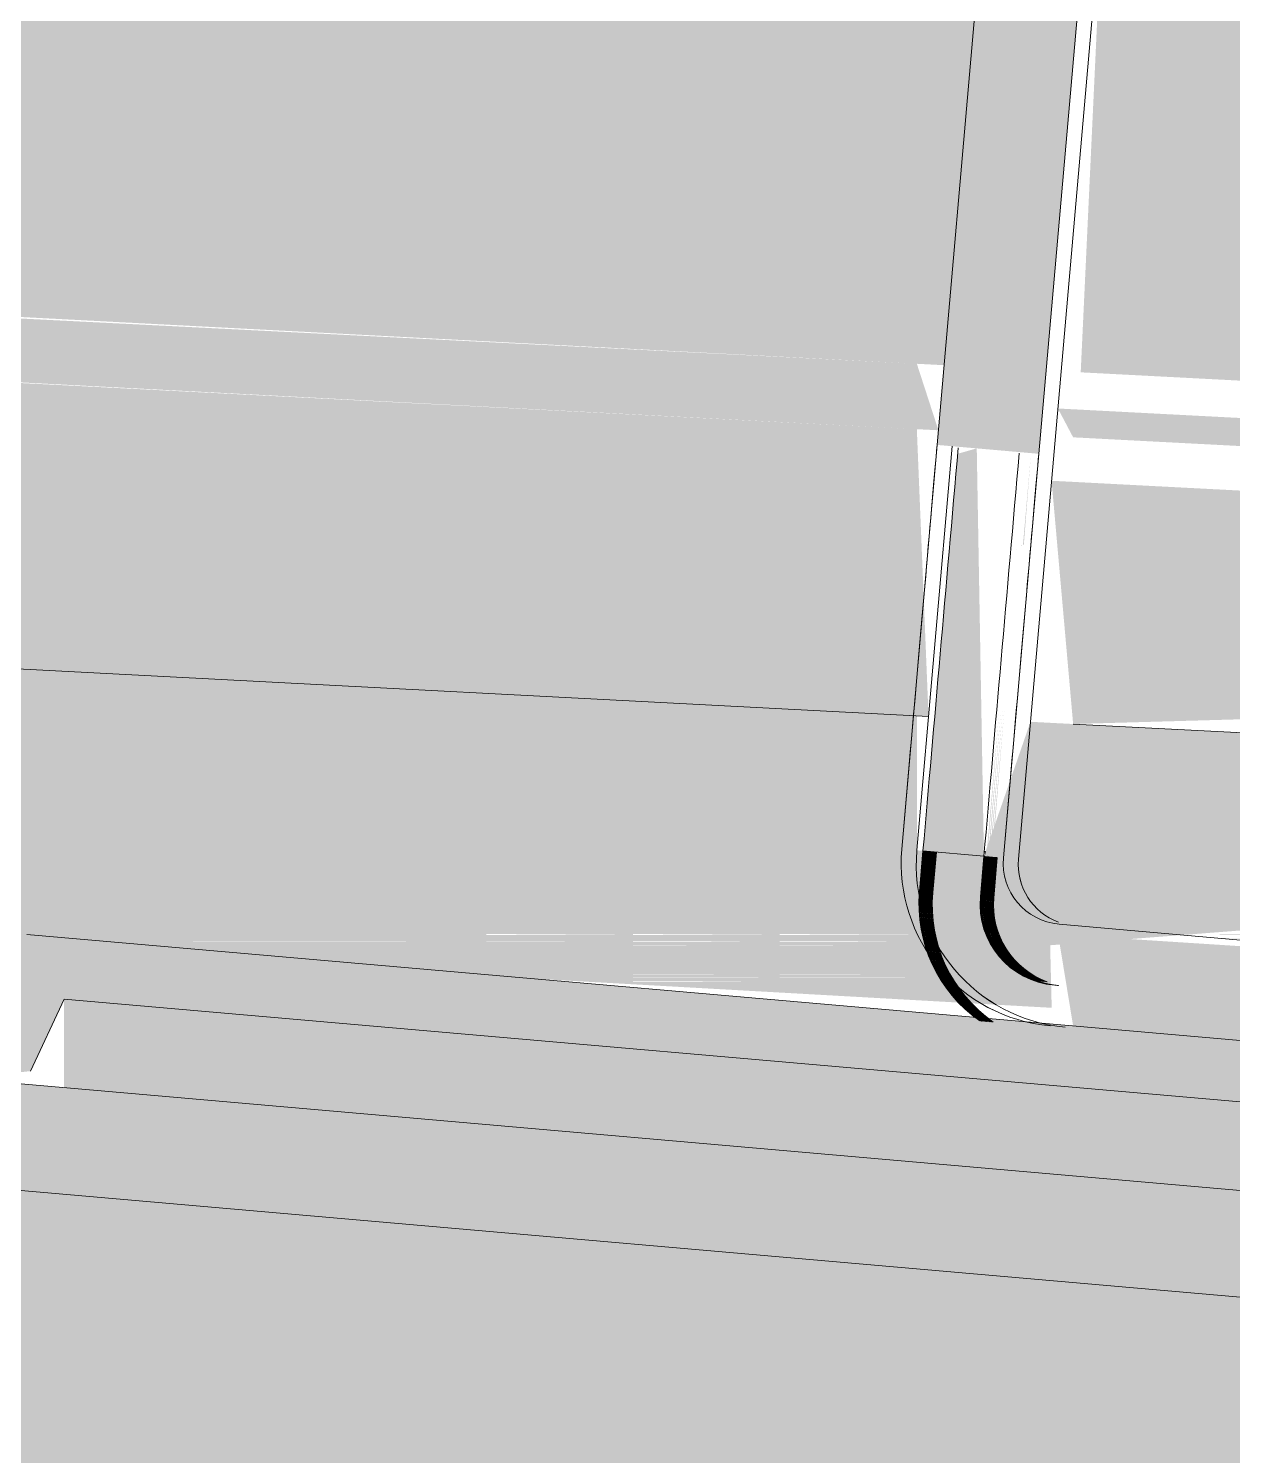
# Model space of a CAD drawing. Header units: metres. Extents: x -4613 to -4328, y -1 to 30.
# Drawn here: x -4548.6867 to -4548.6276, y 16.8918 to 16.9618 of the extents above; entities that cross this region are included whole.
import ezdxf

# ---------------------------------------------------------------- set-up
doc = ezdxf.new("R2010")
doc.units = ezdxf.units.M
for name, color, linetype, lineweight in [('A-GENM', 13, 'Continuous', 5), ('A-ROOF', 132, 'Continuous', 5), ('Q-SPCQ', 91, 'Continuous', 5)]:
    doc.layers.add(name, color=color, linetype=linetype, lineweight=lineweight)

# ---------------------------------------------------------------- blocks, each defined once
blk = doc.blocks.new('Static Line_Sayfa_Metal Deck_Pan Mount - Up to 15 _ pitch - Max 2 Users-1845874-SOUTH WEST')
at = {"layer": 'Q-SPCQ'}
for points in [[(-4548.637137, 16.940928), (-4548.633098, 16.987086), (-4548.638079, 16.987522), (-4548.642118, 16.941364)], [(-4548.639826, 16.921193), (-4548.640177, 16.941194), (-4548.641111, 16.940928), (-4548.642814, 16.921455)], [(-4548.63791, 16.936477), (-4548.637869, 16.936477), (-4548.637521, 16.940928)], [(-4548.638058, 16.936201), (-4548.637993, 16.936477), (-4548.638058, 16.936208)], [(-4548.63787, 16.936469), (-4548.637828, 16.936477), (-4548.637869, 16.936477)], [(-4548.639679, 16.921451), (-4548.639638, 16.921451), (-4548.639066, 16.928461)], [(-4548.639826, 16.921193), (-4548.639762, 16.921455), (-4548.639803, 16.921455)], [(-4548.639785, 16.921189), (-4548.639721, 16.921451), (-4548.639762, 16.921451)], [(-4548.639744, 16.921186), (-4548.639679, 16.921455), (-4548.639743, 16.921193)], [(-4548.639662, 16.921179), (-4548.639596, 16.921455), (-4548.639661, 16.921186)], [(-4548.63958, 16.921172), (-4548.639514, 16.921455), (-4548.639579, 16.921179)], [(-4548.639498, 16.921164), (-4548.639431, 16.921455), (-4548.639497, 16.921172)], [(-4548.639416, 16.921157), (-4548.639349, 16.921455), (-4548.639415, 16.921164)], [(-4548.540545, 16.897211), (-4548.542562, 16.904741), (-4548.686752, 16.917356), (-4548.690046, 16.910291), (-4548.686568, 16.910651), (-4548.684921, 16.914184), (-4548.544916, 16.901936), (-4548.543433, 16.897464)], [(-4548.614656, 16.911048), (-4548.614227, 16.915942), (-4548.636188, 16.917356), (-4548.635452, 16.912868), (-4548.61504, 16.911082)]]:
    blk.add_hatch(color=256, dxfattribs=at).paths.add_polyline_path(points)
h = blk.add_hatch(color=256, dxfattribs=at)
h.paths.add_polyline_path([(-4548.639597, 16.921451), (-4548.639555, 16.921451), (-4548.638983, 16.928461)])
h.paths.add_polyline_path([(-4548.638306, 16.936201), (-4548.638241, 16.936477), (-4548.638306, 16.936208)])
h = blk.add_hatch(color=256, dxfattribs=at)
h.paths.add_polyline_path([(-4548.639514, 16.921451), (-4548.639473, 16.921451), (-4548.638901, 16.928461)])
h.paths.add_polyline_path([(-4548.638224, 16.936201), (-4548.638158, 16.936477), (-4548.638223, 16.936208)])
h = blk.add_hatch(color=256, dxfattribs=at)
h.paths.add_polyline_path([(-4548.639432, 16.921451), (-4548.63939, 16.921451), (-4548.638818, 16.928461)])
h.paths.add_polyline_path([(-4548.638141, 16.936201), (-4548.638076, 16.936477), (-4548.63814, 16.936208)])
h = blk.add_hatch(color=256, dxfattribs=at)
h.paths.add_polyline_path([(-4548.503181, 16.893942), (-4548.502703, 16.899409), (-4548.541811, 16.901936), (-4548.540545, 16.897211), (-4548.520379, 16.895447)])
h.paths.add_polyline_path([(-4548.543725, 16.897489), (-4548.544916, 16.901936), (-4548.684921, 16.914184), (-4548.684921, 16.909843), (-4548.544916, 16.897594)])
h.paths.add_polyline_path([(-4548.690046, 16.910291), (-4548.687579, 16.915583), (-4548.701942, 16.91684), (-4548.70242, 16.911374), (-4548.69299, 16.910548)])
for p, q in [((-4548.642118, 16.941364), (-4548.638079, 16.987522)), ((-4548.633098, 16.987086), (-4548.637137, 16.940928)), ((-4548.633798, 16.970596), (-4548.638133, 16.921045)), ((-4548.642117, 16.941364), (-4548.643851, 16.921545)), ((-4548.643114, 16.921481), (-4548.64138, 16.941299)), ((-4548.63887, 16.921109), (-4548.637136, 16.940928)), ((-4548.643852, 16.921545), (-4548.643489, 16.925695)), ((-4548.638508, 16.925259), (-4548.638871, 16.92111)), ((-4548.642814, 16.921455), (-4548.642989, 16.919462)), ((-4548.642988, 16.919462), (-4548.642814, 16.921454)), ((-4548.642773, 16.921451), (-4548.642948, 16.919459)), ((-4548.642947, 16.919459), (-4548.642773, 16.921451)), ((-4548.642732, 16.921447), (-4548.642907, 16.919455)), ((-4548.642906, 16.919455), (-4548.642732, 16.921447)), ((-4548.642691, 16.921444), (-4548.642866, 16.919451)), ((-4548.642865, 16.919451), (-4548.642691, 16.921444)), ((-4548.64265, 16.92144), (-4548.642825, 16.919448)), ((-4548.642824, 16.919448), (-4548.64265, 16.92144)), ((-4548.639826, 16.921193), (-4548.642814, 16.921455)), ((-4548.642609, 16.921437), (-4548.642784, 16.919444)), ((-4548.642783, 16.919444), (-4548.642609, 16.921437)), ((-4548.642569, 16.921433), (-4548.642743, 16.919441)), ((-4548.642742, 16.919441), (-4548.642568, 16.921433)), ((-4548.642528, 16.921429), (-4548.642702, 16.919437)), ((-4548.642701, 16.919437), (-4548.642527, 16.921429)), ((-4548.642487, 16.921426), (-4548.642661, 16.919433)), ((-4548.64266, 16.919433), (-4548.642486, 16.921426)), ((-4548.642446, 16.921422), (-4548.64262, 16.91943)), ((-4548.642619, 16.91943), (-4548.642445, 16.921422)), ((-4548.642405, 16.921419), (-4548.642579, 16.919426)), ((-4548.642578, 16.919426), (-4548.642404, 16.921419)), ((-4548.642364, 16.921415), (-4548.642538, 16.919423)), ((-4548.642537, 16.919423), (-4548.642363, 16.921415)), ((-4548.642323, 16.921412), (-4548.642497, 16.919419)), ((-4548.642496, 16.919419), (-4548.642322, 16.921411)), ((-4548.642282, 16.921408), (-4548.642456, 16.919416)), ((-4548.642455, 16.919415), (-4548.642281, 16.921408)), ((-4548.642241, 16.921404), (-4548.642415, 16.919412)), ((-4548.642414, 16.919412), (-4548.64224, 16.921404)), ((-4548.6422, 16.921401), (-4548.642374, 16.919408)), ((-4548.642373, 16.919408), (-4548.642199, 16.921401)), ((-4548.642159, 16.921397), (-4548.642333, 16.919405)), ((-4548.642332, 16.919405), (-4548.642158, 16.921397)), ((-4548.639825, 16.921193), (-4548.64, 16.919201)), ((-4548.64, 16.919201), (-4548.639826, 16.921193)), ((-4548.639784, 16.921189), (-4548.639959, 16.919197)), ((-4548.639959, 16.919197), (-4548.639785, 16.921189)), ((-4548.639743, 16.921186), (-4548.639918, 16.919193)), ((-4548.639918, 16.919194), (-4548.639744, 16.921186)), ((-4548.639702, 16.921182), (-4548.639877, 16.91919)), ((-4548.639877, 16.91919), (-4548.639703, 16.921182)), ((-4548.639661, 16.921179), (-4548.639836, 16.919186)), ((-4548.639836, 16.919186), (-4548.639662, 16.921179)), ((-4548.63962, 16.921175), (-4548.639795, 16.919183)), ((-4548.639795, 16.919183), (-4548.639621, 16.921175)), ((-4548.639579, 16.921172), (-4548.639754, 16.919179)), ((-4548.639754, 16.919179), (-4548.63958, 16.921172)), ((-4548.639538, 16.921168), (-4548.639713, 16.919176)), ((-4548.639713, 16.919176), (-4548.639539, 16.921168)), ((-4548.639497, 16.921164), (-4548.639672, 16.919172)), ((-4548.639672, 16.919172), (-4548.639498, 16.921164)), ((-4548.639456, 16.921161), (-4548.639631, 16.919168)), ((-4548.639631, 16.919168), (-4548.639457, 16.921161)), ((-4548.639415, 16.921157), (-4548.63959, 16.919165)), ((-4548.63959, 16.919165), (-4548.639416, 16.921157)), ((-4548.639374, 16.921154), (-4548.639549, 16.919161)), ((-4548.639549, 16.919161), (-4548.639375, 16.921154)), ((-4548.639333, 16.92115), (-4548.639508, 16.919158)), ((-4548.639508, 16.919158), (-4548.639334, 16.92115)), ((-4548.639292, 16.921146), (-4548.639467, 16.919154)), ((-4548.639467, 16.919154), (-4548.639293, 16.921146)), ((-4548.639251, 16.921143), (-4548.639426, 16.91915)), ((-4548.639426, 16.91915), (-4548.639252, 16.921143)), ((-4548.63921, 16.921139), (-4548.639385, 16.919147)), ((-4548.639385, 16.919147), (-4548.639211, 16.921139)), ((-4548.639169, 16.921136), (-4548.639344, 16.919143)), ((-4548.639344, 16.919143), (-4548.63917, 16.921136)), ((-4548.636144, 16.917859), (-4548.614227, 16.915942)), ((-4548.542562, 16.904741), (-4548.686752, 16.917356)), ((-4548.686568, 16.910651), (-4548.684921, 16.914184)), ((-4548.684921, 16.914184), (-4548.544916, 16.901936))]:
    blk.add_line(p, q, dxfattribs=at)
for centre, radius, end in [((-4548.635882, 16.920848), 0.008, 265), ((-4548.635881, 16.920848), 0.008, 265), ((-4548.635144, 16.920784), 0.008, 265), ((-4548.635144, 16.920783), 0.008, 265), ((-4548.635882, 16.920848), 0.003, 265), ((-4548.635881, 16.920848), 0.003, 265), ((-4548.635144, 16.920784), 0.003, 250), ((-4548.635144, 16.920783), 0.003, 250), ((-4548.636015, 16.918852), 0.007, 235), ((-4548.636015, 16.918852), 0.007, 235), ((-4548.635974, 16.918848), 0.007, 235), ((-4548.635974, 16.918848), 0.007, 235), ((-4548.635933, 16.918845), 0.007, 235), ((-4548.635933, 16.918845), 0.007, 235), ((-4548.635892, 16.918841), 0.007, 235), ((-4548.635892, 16.918841), 0.007, 235), ((-4548.635851, 16.918838), 0.007, 235), ((-4548.635851, 16.918838), 0.007, 235), ((-4548.63581, 16.918834), 0.007, 235), ((-4548.63581, 16.918834), 0.007, 235), ((-4548.635769, 16.918831), 0.007, 235), ((-4548.635769, 16.918831), 0.007, 235), ((-4548.635728, 16.918827), 0.007, 235), ((-4548.635728, 16.918827), 0.007, 235), ((-4548.635687, 16.918823), 0.007, 235), ((-4548.635687, 16.918823), 0.007, 235), ((-4548.635646, 16.91882), 0.007, 235), ((-4548.635646, 16.91882), 0.007, 235), ((-4548.635606, 16.918816), 0.007, 235), ((-4548.635605, 16.918816), 0.007, 235), ((-4548.635565, 16.918813), 0.007, 235), ((-4548.635564, 16.918813), 0.007, 235), ((-4548.635524, 16.918809), 0.007, 235), ((-4548.635523, 16.918809), 0.007, 235), ((-4548.635483, 16.918805), 0.007, 235), ((-4548.635482, 16.918805), 0.007, 235), ((-4548.635442, 16.918802), 0.007, 235), ((-4548.635441, 16.918802), 0.007, 235), ((-4548.635401, 16.918798), 0.007, 235), ((-4548.6354, 16.918798), 0.007, 235), ((-4548.63536, 16.918795), 0.007, 235), ((-4548.635359, 16.918795), 0.007, 235), ((-4548.636015, 16.918852), 0.004, 265), ((-4548.636015, 16.918852), 0.004, 265), ((-4548.635974, 16.918848), 0.004, 265), ((-4548.635974, 16.918848), 0.004, 265), ((-4548.635933, 16.918845), 0.004, 265), ((-4548.635933, 16.918845), 0.004, 265), ((-4548.635892, 16.918841), 0.004, 265), ((-4548.635892, 16.918841), 0.004, 265), ((-4548.635851, 16.918838), 0.004, 265), ((-4548.635851, 16.918838), 0.004, 265), ((-4548.63581, 16.918834), 0.004, 265), ((-4548.63581, 16.918834), 0.004, 265), ((-4548.635769, 16.918831), 0.004, 250), ((-4548.635769, 16.918831), 0.004, 250), ((-4548.635728, 16.918827), 0.004, 250), ((-4548.635728, 16.918827), 0.004, 250), ((-4548.635687, 16.918823), 0.004, 250), ((-4548.635687, 16.918823), 0.004, 250), ((-4548.635646, 16.91882), 0.004, 250), ((-4548.635646, 16.91882), 0.004, 250), ((-4548.635606, 16.918816), 0.004, 250), ((-4548.635605, 16.918816), 0.004, 250), ((-4548.635565, 16.918813), 0.004, 250), ((-4548.635564, 16.918813), 0.004, 250), ((-4548.635524, 16.918809), 0.004, 250), ((-4548.635523, 16.918809), 0.004, 250), ((-4548.635483, 16.918805), 0.004, 250), ((-4548.635482, 16.918805), 0.004, 250), ((-4548.635442, 16.918802), 0.004, 250), ((-4548.635441, 16.918802), 0.004, 250), ((-4548.635401, 16.918798), 0.004, 250), ((-4548.6354, 16.918798), 0.004, 250), ((-4548.63536, 16.918795), 0.004, 250), ((-4548.635359, 16.918795), 0.004, 250)]:
    blk.add_arc(centre, radius, 175, end, dxfattribs=at)
for centre, major_axis, start_param, end_param in [((-4548.643489, 16.925695), (0.001525, 0.017433), 0.453786, 1.570796), ((-4548.640113, 16.952337), (0.006101, 0.069734), 4.253606, 4.552336), ((-4548.637124, 16.952075), (0.006101, 0.069734), 4.253606, 4.552336), ((-4548.638508, 16.925259), (0.001525, 0.017433), 0.453786, 1.570796)]:
    blk.add_ellipse(centre, major_axis=major_axis, ratio=0.000007, start_param=start_param, end_param=end_param, dxfattribs=at)
blk = doc.blocks.new('Roof Gutters3 - Roof Gutters-1885272-SOUTH WEST')
at = {"layer": 'A-ROOF'}
h = blk.add_hatch(color=256, dxfattribs=at)
h.paths.add_polyline_path([(-4548.599494, 16.922217), (-4548.599494, 16.922224), (-4548.593457, 16.922217)])
h.paths.add_polyline_path([(-4548.599494, 16.922203), (-4548.599494, 16.92221), (-4548.593457, 16.922203)])
h.paths.add_polyline_path([(-4548.599494, 16.922189), (-4548.599494, 16.922196), (-4548.593457, 16.922189)])
h.paths.add_polyline_path([(-4547.055758, 16.81311), (-4548.031323, 16.896136), (-4548.603471, 16.924911), (-4548.601406, 16.922267), (-4548.58889, 16.919283), (-4548.588585, 16.911843), (-4548.586479, 16.909559), (-4548.585108, 16.908463), (-4548.502088, 16.898883), (-4548.502029, 16.893842), (-4548.378336, 16.88302), (-4547.110745, 16.816017)])
h.paths.add_polyline_path([(-4548.70242, 16.911374), (-4548.699925, 16.917321), (-4548.636503, 16.913758), (-4548.636579, 16.916825), (-4548.623287, 16.917859), (-4548.623385, 16.927046), (-4548.637543, 16.927785), (-4548.639826, 16.921193), (-4548.643114, 16.921481), (-4548.643114, 16.928076), (-4549.263594, 16.96047), (-4548.705513, 16.911644)])
h.paths.add_polyline_path([(-4548.705595, 16.914797), (-4548.705513, 16.914804), (-4548.705554, 16.914797)])
h.paths.add_polyline_path([(-4548.657028, 16.91503), (-4548.657028, 16.915037), (-4548.649837, 16.91503)])
h.paths.add_polyline_path([(-4548.657028, 16.915044), (-4548.657028, 16.915052), (-4548.649837, 16.915044)])
h.paths.add_polyline_path([(-4548.657028, 16.915198), (-4548.657028, 16.915205), (-4548.649837, 16.915198)])
h.paths.add_polyline_path([(-4548.649837, 16.915213), (-4548.649837, 16.91522), (-4548.642647, 16.915213)])
h.paths.add_polyline_path([(-4548.649837, 16.915227), (-4548.649837, 16.915234), (-4548.642647, 16.915227)])
h.paths.add_polyline_path([(-4548.657028, 16.915227), (-4548.657028, 16.915234), (-4548.649837, 16.915227)])
h.paths.add_polyline_path([(-4548.649837, 16.915343), (-4548.649837, 16.91535), (-4548.642647, 16.915343)])
h.paths.add_polyline_path([(-4548.657028, 16.915343), (-4548.657028, 16.91535), (-4548.649837, 16.915343)])
h.paths.add_polyline_path([(-4548.649837, 16.915372), (-4548.649837, 16.915379), (-4548.642647, 16.915372)])
h.paths.add_polyline_path([(-4548.657028, 16.915372), (-4548.657028, 16.915379), (-4548.649837, 16.915372)])
h.paths.add_polyline_path([(-4548.649837, 16.915479), (-4548.649837, 16.915486), (-4548.642647, 16.915479)])
h.paths.add_polyline_path([(-4548.649837, 16.915493), (-4548.649837, 16.9155), (-4548.642647, 16.915493)])
h.paths.add_polyline_path([(-4548.649837, 16.916825), (-4548.649837, 16.916833), (-4548.642647, 16.916825)])
h.paths.add_polyline_path([(-4548.657028, 16.916825), (-4548.657028, 16.916833), (-4548.649837, 16.916825)])
h.paths.add_polyline_path([(-4548.705513, 16.916825), (-4548.705554, 16.916836), (-4548.701943, 16.916833)])
h.paths.add_polyline_path([(-4548.649837, 16.916994), (-4548.649837, 16.917001), (-4548.642647, 16.916994)])
h.paths.add_polyline_path([(-4548.657028, 16.916994), (-4548.657028, 16.917001), (-4548.649837, 16.916994)])
h.paths.add_polyline_path([(-4548.664223, 16.916994), (-4548.664223, 16.917001), (-4548.657028, 16.916994)])
h.paths.add_polyline_path([(-4548.678604, 16.916994), (-4548.678604, 16.917001), (-4548.664223, 16.916994)])
h.paths.add_polyline_path([(-4548.649837, 16.917008), (-4548.649837, 16.917015), (-4548.642647, 16.917008)])
h.paths.add_polyline_path([(-4548.657028, 16.917008), (-4548.657028, 16.917015), (-4548.649837, 16.917008)])
h.paths.add_polyline_path([(-4548.678604, 16.917008), (-4548.678604, 16.917015), (-4548.664223, 16.917008)])
h.paths.add_polyline_path([(-4548.649837, 16.917023), (-4548.649837, 16.91703), (-4548.642647, 16.917023)])
h.paths.add_polyline_path([(-4548.657028, 16.917023), (-4548.657028, 16.91703), (-4548.649837, 16.917023)])
h.paths.add_polyline_path([(-4548.664223, 16.917023), (-4548.664223, 16.91703), (-4548.657028, 16.917023)])
h.paths.add_polyline_path([(-4548.628261, 16.91717), (-4548.628261, 16.917176), (-4548.623385, 16.917176)])
h.paths.add_polyline_path([(-4548.649837, 16.917198), (-4548.649837, 16.917205), (-4548.642647, 16.917198)])
h.paths.add_polyline_path([(-4548.664223, 16.917198), (-4548.664223, 16.917205), (-4548.657028, 16.917198)])
h.paths.add_polyline_path([(-4548.657028, 16.917212), (-4548.657028, 16.917219), (-4548.649837, 16.917212)])
h.paths.add_polyline_path([(-4548.649837, 16.917336), (-4548.649837, 16.917343), (-4548.642647, 16.917336)])
h.paths.add_polyline_path([(-4548.657028, 16.917336), (-4548.657028, 16.917343), (-4548.649837, 16.917336)])
h.paths.add_polyline_path([(-4548.664223, 16.917336), (-4548.664223, 16.917343), (-4548.657028, 16.917336)])
h.paths.add_polyline_path([(-4548.628261, 16.91735), (-4548.628261, 16.917357), (-4548.623385, 16.91735)])
h.paths.add_polyline_path([(-4548.649837, 16.91735), (-4548.649837, 16.917357), (-4548.642647, 16.91735)])
h.paths.add_polyline_path([(-4548.657028, 16.91735), (-4548.657028, 16.917357), (-4548.649837, 16.91735)])
h.paths.add_polyline_path([(-4548.664223, 16.91735), (-4548.664223, 16.917357), (-4548.657028, 16.91735)])
h.paths.add_polyline_path([(-4548.69299, 16.91735), (-4548.69299, 16.917357), (-4548.686752, 16.917357)])
h.paths.add_polyline_path([(-4548.649837, 16.917364), (-4548.649837, 16.917371), (-4548.642647, 16.917364)])
h.paths.add_polyline_path([(-4548.657028, 16.917364), (-4548.657028, 16.917371), (-4548.649837, 16.917364)])
h.paths.add_polyline_path([(-4548.664223, 16.917364), (-4548.664223, 16.917371), (-4548.657028, 16.917364)])
h.paths.add_polyline_path([(-4548.628261, 16.917364), (-4548.628261, 16.917371), (-4548.623385, 16.917364)])
h.paths.add_polyline_path([(-4548.649837, 16.917486), (-4548.649837, 16.917493), (-4548.642647, 16.917486)])
h.paths.add_polyline_path([(-4548.657028, 16.917486), (-4548.657028, 16.917493), (-4548.649837, 16.917486)])
h.paths.add_polyline_path([(-4548.664223, 16.917486), (-4548.664223, 16.917493), (-4548.657028, 16.917486)])
h.paths.add_polyline_path([(-4548.678604, 16.917486), (-4548.678604, 16.917493), (-4548.664223, 16.917486)])
h.paths.add_polyline_path([(-4548.69299, 16.917486), (-4548.69299, 16.917493), (-4548.678604, 16.917486)])
h.paths.add_polyline_path([(-4553.005394, 17.287835), (-4553.003014, 17.333427), (-4557.991794, 17.769889), (-4557.995771, 17.724436), (-4553.011368, 17.288358)])
for points in [[(-4538.513292, 16.01471), (-4538.513007, 16.019915), (-4558.304772, 17.75147), (-4558.304601, 17.746225), (-4538.595398, 16.021893)], [(-4538.553036, 15.56043), (-4538.513292, 16.01471), (-4558.304601, 17.746225), (-4558.304601, 17.288468), (-4538.595398, 15.564137)]]:
    blk.add_hatch(color=256, dxfattribs=at).paths.add_polyline_path(points)
for p, q in [((-4538.513007, 16.019915), (-4558.304772, 17.75147)), ((-4538.513292, 16.01471), (-4558.304601, 17.746225))]:
    blk.add_line(p, q, dxfattribs=at)
blk = doc.blocks.new('Gutter 01 - Gutter 01-2642328-SOUTH WEST')
at = {"layer": 'A-GENM'}
blk.add_hatch(color=256, dxfattribs=at).paths.add_polyline_path([(-4532.355571, 16.095007), (-4532.183796, 16.251613), (-4553.002748, 17.338524), (-4553.005394, 17.287835), (-4549.753018, 17.003289), (-4548.641776, 16.945273), (-4548.635301, 16.993425), (-4548.630981, 16.992192), (-4548.633098, 16.987391), (-4548.633123, 16.986801), (-4548.635081, 16.944924), (-4532.381496, 16.09636)])
h = blk.add_hatch(color=256, dxfattribs=at)
h.paths.add_polyline_path([(-4532.362392, 16.092155), (-4532.355571, 16.095007), (-4548.636199, 16.94315), (-4548.635452, 16.941736), (-4532.369873, 16.092546)])
h.paths.add_polyline_path([(-4548.642055, 16.942081), (-4548.643114, 16.945343), (-4549.70267, 16.998884), (-4549.642335, 16.994303), (-4548.642118, 16.942084)])
h = blk.add_hatch(color=256, dxfattribs=at)
h.paths.add_polyline_path([(-4548.599712, 16.930406), (-4548.599712, 16.930413), (-4548.592155, 16.930406)])
h.paths.add_polyline_path([(-4532.518074, 16.086223), (-4532.381496, 16.093153), (-4548.636509, 16.939606), (-4548.635452, 16.927676), (-4548.607607, 16.928461), (-4548.60878, 16.929287), (-4548.621891, 16.931418), (-4548.618997, 16.935198), (-4548.609404, 16.935474), (-4548.592351, 16.927725), (-4548.5915, 16.925381), (-4532.611641, 16.091108)])
h.paths.add_polyline_path([(-4548.64254, 16.928046), (-4548.643114, 16.942136), (-4549.642335, 16.993605), (-4549.263594, 16.96047), (-4548.642569, 16.928047)])
for p, q in [((-4548.64254, 16.928046), (-4549.263594, 16.96047)), ((-4548.622224, 16.926985), (-4548.635452, 16.927676))]:
    blk.add_line(p, q, dxfattribs=at)

msp = doc.modelspace()

# ---------------------------------------------------------------- block references
at = {"layer": 'A-GENM'}
msp.add_blockref('Gutter 01 - Gutter 01-2642328-SOUTH WEST', (0, 0), dxfattribs=at)
at = {"layer": 'A-ROOF'}
msp.add_blockref('Roof Gutters3 - Roof Gutters-1885272-SOUTH WEST', (0, 0), dxfattribs=at)
at = {"layer": 'Q-SPCQ'}
msp.add_blockref('Static Line_Sayfa_Metal Deck_Pan Mount - Up to 15 _ pitch - Max 2 Users-1845874-SOUTH WEST', (0, 0), dxfattribs=at)

doc.saveas('drawing.dxf')
